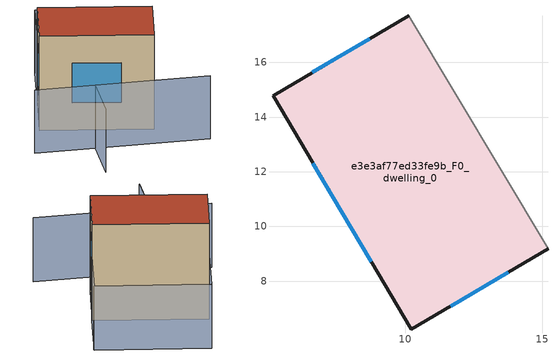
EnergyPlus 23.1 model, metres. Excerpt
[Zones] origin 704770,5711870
e3e3af77ed33fe9b_F0_dwelling_0
 floor ground (EU_floor_Construction): 10.13,17.72 15.22,9.18 10.22,6.23 5.16,14.79 z0
 wall outside (EU_wall_Construction): 10.13,17.72 5.16,14.79 10.22,6.23 15.22,9.18 z0:9
 wall adiabatic (EU_wall_Construction): 15.22,9.18 10.13,17.72 z0:9
 window (EU_Window_Construction): 8.69,16.87 6.59,15.64 / 11.66,7.08 13.77,8.33 / 6.62,12.31 8.75,8.7 z2.6:6.4
 roof outside (EU_roof_Construction): 15.22,9.18 10.13,17.72 5.16,14.79 10.22,6.23 z9
shading: 0.64,5.75 4.39,8.86 / 1.01,12.92 4.39,8.86 / 4.39,8.86 10.83,1.07 / 4.39,8.86 0.65,5.74 / 20.22,12.08 15.1,20.65 / 15.23,9.15 10.13,17.72 / 10.13,17.72 15.11,20.69 / 15.11,20.69 20.21,12.12 / 20.21,12.12 15.23,9.15 z0:6
[Building]
EU S2 Campaign: North Axis=0; Terrain=City; Solar Distribution=FullExterior
[Site:Location]
London: Latitude=51.5; Longitude=-0.5; Time Zone=0; Elevation=25
[SizingPeriod:WeatherFileDays]
AnnualSizingPeriod: Begin Month=1; Begin Day of Month=1; End Month=12; End Day of Month=31; Day of Week for Start Day=Monday; Use Weather File Daylight Saving Period=No; Use Weather File Rain and Snow Indicators=No
[MATERIAL]
EU_InternalMass_Material: Roughness=MediumRough; Thickness=0.1; Conductivity=1; Density=1800; Specific Heat=900; Thermal Absorptance=0.9; Solar Absorptance=0.7; Visible Absorptance=0.7
[MATERIAL:NOMASS] Roughness=MediumRough; Thermal Absorptance=0.9; Solar Absorptance=0.7; Visible Absorptance=0.7
Name | Thermal Resistance
EU_wall_NoMass | 0.724719
EU_roof_NoMass | 2.98947
EU_floor_NoMass | 2.39157
[WINDOWMATERIAL:SIMPLEGLAZINGSYSTEM]
EU_Window_SimpleGlazing: UFactor=2.63425; Solar Heat Gain Coefficient=0.76; Visible Transmittance=0.76
[CONSTRUCTION]
EU_wall_Construction: EU_wall_NoMass
EU_roof_Construction: EU_roof_NoMass
EU_floor_Construction: EU_floor_NoMass
EU_InternalMass_Construction: EU_InternalMass_Material
EU_Window_Construction: EU_Window_SimpleGlazing
[ZONE]
e3e3af77ed33fe9b_F0_dwelling_0: Type=1; Multiplier=1; Ceiling Height=autocalculate; Volume=518.043; Floor Area=autocalculate; Part of Total Floor Area=Yes
[INTERNALMASS]
e3e3af77ed33fe9b_F0_dwelling_0_EU_InternalMass: Construction=EU_InternalMass_Construction; Zone or ZoneList=e3e3af77ed33fe9b_F0_dwelling_0; Surface Area=57.5602
[OTHEREQUIPMENT]
EU_Step8_InternalGain_e3e3af77ed33fe9b_F0_dwelling_0_f000: Fuel Type=Electricity; Zone or ZoneList or Space or SpaceList=e3e3af77ed33fe9b_F0_dwelling_0; Schedule=EU_Step8_GainSchedule_e3e3af77ed33fe9b_F0_dwelling_0_f000; Design Level Calculation Method=Watts/Area; Power per Zone Floor Area=1; Fraction Latent=0; Fraction Radiant=0; Fraction Lost=0; Carbon Dioxide Generation Rate=0; EndUse Subcategory=EU_Step8_InternalGains
[ZONEVENTILATION:DESIGNFLOWRATE]
EU_ConstantAir_e3e3af77ed33fe9b_F0_dwelling_0: Zone or ZoneList or Space or SpaceList=e3e3af77ed33fe9b_F0_dwelling_0; Schedule=EU_AlwaysOn; Design Flow Rate Calculation Method=AirChanges/Hour; Air Changes per Hour=0.418135; Ventilation Type=Natural; Fan Pressure Rise=0; Fan Total Efficiency=1; Constant Term Coefficient=1; Temperature Term Coefficient=0; Velocity Term Coefficient=0; Velocity Squared Term Coefficient=0; Minimum Indoor Temperature=-100; Maximum Indoor Temperature=100; Delta Temperature=-100; Minimum Outdoor Temperature=-100; Maximum Outdoor Temperature=100; Maximum Wind Speed=40
[HVACTEMPLATE:THERMOSTAT]
EU_HeatOnly_e3e3af77ed33fe9b_F0_dwelling_0: Constant Heating Setpoint=20; Constant Cooling Setpoint=50
[HVACTEMPLATE:ZONE:IDEALLOADSAIRSYSTEM]
e3e3af77ed33fe9b_F0_dwelling_0: Template Thermostat=EU_HeatOnly_e3e3af77ed33fe9b_F0_dwelling_0; System Availability Schedule=EU_AlwaysOn; Maximum Heating Supply Air Temperature=50; Minimum Cooling Supply Air Temperature=13; Maximum Heating Supply Air Humidity Ratio=0.0156; Minimum Cooling Supply Air Humidity Ratio=0.0077; Heating Limit=NoLimit; Cooling Limit=NoLimit; Heating Availability Schedule=EU_AlwaysOn; Cooling Availability Schedule=EU_CoolingOff; Dehumidification Control Type=ConstantSensibleHeatRatio; Cooling Sensible Heat Ratio=0.7; Dehumidification Setpoint=60; Humidification Control Type=None; Humidification Setpoint=30; Outdoor Air Method=None; Outdoor Air Flow Rate per Person=0.00944; Outdoor Air Flow Rate per Zone Floor Area=0; Outdoor Air Flow Rate per Zone=0; Demand Controlled Ventilation Type=None; Outdoor Air Economizer Type=NoEconomizer; Heat Recovery Type=None; Sensible Heat Recovery Effectiveness=0.7; Latent Heat Recovery Effectiveness=0.65
[SIZING:ZONE]
e3e3af77ed33fe9b_F0_dwelling_0: Zone Cooling Design Supply Air Temperature Input Method=SupplyAirTemperature; Zone Cooling Design Supply Air Temperature=13; Zone Heating Design Supply Air Temperature Input Method=SupplyAirTemperature; Zone Heating Design Supply Air Temperature=50; Zone Cooling Design Supply Air Humidity Ratio=0.008; Zone Heating Design Supply Air Humidity Ratio=0.008; Cooling Design Air Flow Method=DesignDay; Cooling Design Air Flow Rate=0; Cooling Minimum Air Flow per Zone Floor Area=0.000762; Cooling Minimum Air Flow=0; Cooling Minimum Air Flow Fraction=0.2; Heating Design Air Flow Method=DesignDay; Heating Design Air Flow Rate=0; Heating Maximum Air Flow per Zone Floor Area=0.002032; Heating Maximum Air Flow=0.141576; Heating Maximum Air Flow Fraction=0.3; Account for Dedicated Outdoor Air System=No; Dedicated Outdoor Air System Control Strategy=NeutralSupplyAir; Dedicated Outdoor Air Low Setpoint Temperature for Design=autosize; Dedicated Outdoor Air High Setpoint Temperature for Design=autosize; Zone Load Sizing Method=Sensible Load Only No Latent Load; Zone Latent Cooling Design Supply Air Humidity Ratio Input Method=HumidityRatioDifference; Zone Cooling Design Supply Air Humidity Ratio Difference=0.005; Zone Latent Heating Design Supply Air Humidity Ratio Input Method=HumidityRatioDifference; Zone Humidification Design Supply Air Humidity Ratio Difference=0.005
[SCHEDULE:CONSTANT]
Name | Hourly Value
EU_AlwaysOn | 1
EU_CoolingOff | 0
[SCHEDULE:FILE]
EU_Step8_GainSchedule_e3e3af77ed33fe9b_F0_dwelling_0_f000: File=../../schedules/e3e3af77ed33fe9b/e3e3af77ed33fe9b_F0_dwelling_0_f000_gain.csv; Column Number=1; Rows to Skip at Top=0; Number of Hours of Data=8760; Column Separator=Comma; Interpolate to Timestep=No; Minutes per Item=60; Adjust Schedule for Daylight Savings=Yes
